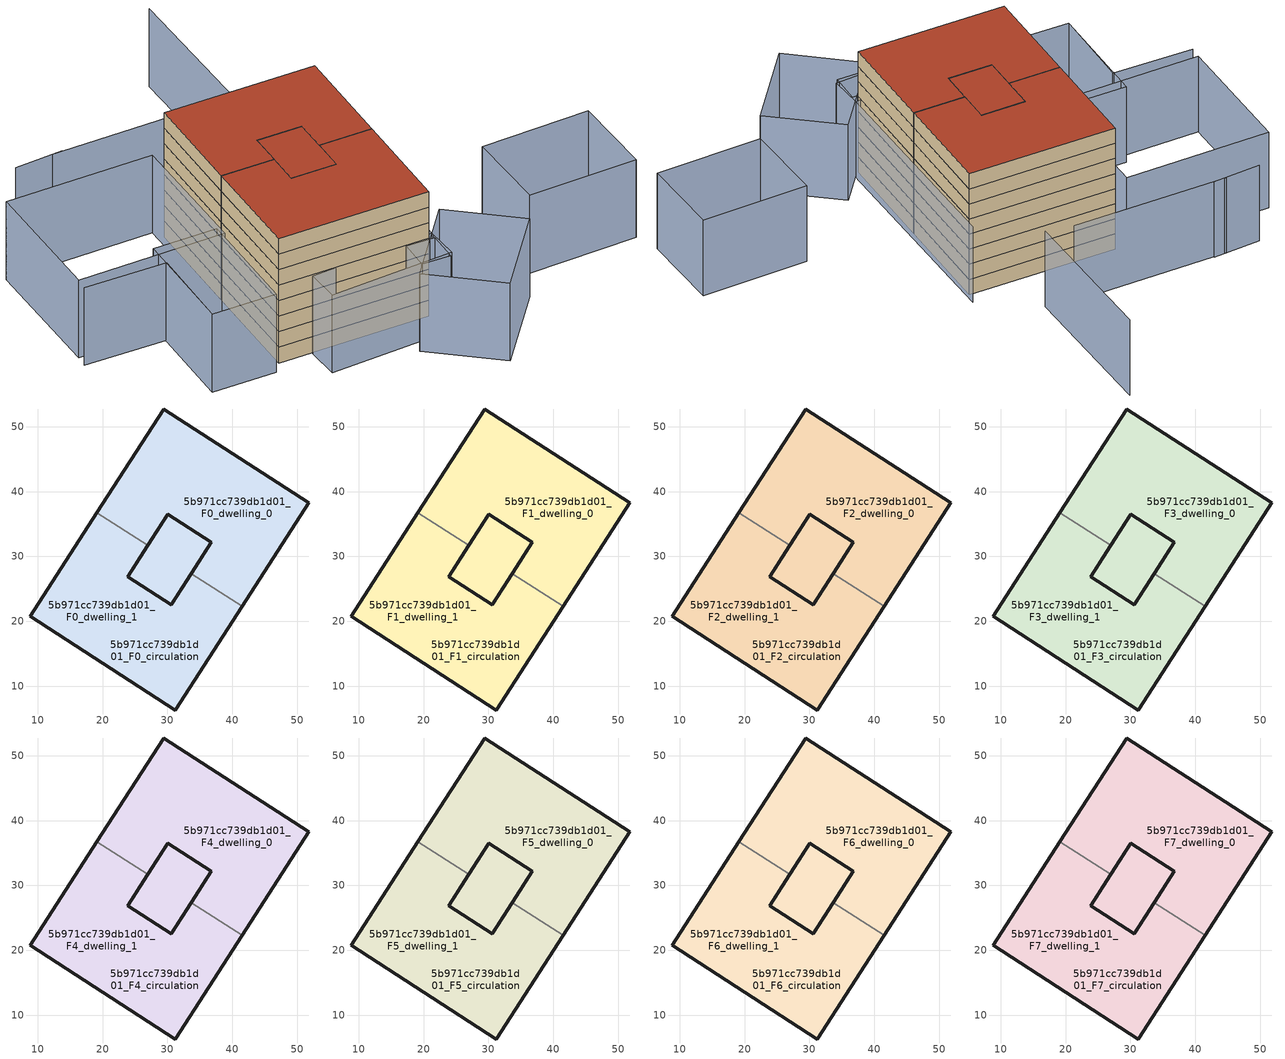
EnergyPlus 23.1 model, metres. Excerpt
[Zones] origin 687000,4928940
5b971cc739db1d01_F0_dwelling_0
 floor ground (EU_floor_Construction): 51.8,38.31 41.51,22.33 33.67,27.37 36.76,32.17 30.05,36.49 26.96,31.7 19.13,36.74 29.42,52.73 z0; 36.76,32.17 33.67,27.37 30.58,22.58 23.87,26.9 26.96,31.7 30.05,36.49 z0
 wall outside (EU_wall_Construction): 26.96,31.7 30.05,36.49 36.76,32.17 33.67,27.37 / 41.51,22.33 51.8,38.31 29.42,52.73 19.13,36.74 z0:3
 wall to 5b971cc739db1d01_F0_dwelling_1 (EU_wall_Construction): 19.13,36.74 26.96,31.7 / 33.67,27.37 41.51,22.33 z0:3
5b971cc739db1d01_F0_dwelling_1
 floor ground (EU_floor_Construction): 33.67,27.37 41.51,22.33 31.21,6.34 8.83,20.76 19.13,36.74 26.96,31.7 23.87,26.9 30.58,22.58 z0; 36.76,32.17 30.58,22.58 23.87,26.9 26.96,31.7 30.05,36.49 z0
 wall outside (EU_wall_Construction): 33.67,27.37 30.58,22.58 23.87,26.9 26.96,31.7 / 19.13,36.74 8.83,20.76 31.21,6.34 41.51,22.33 z0:3
5b971cc739db1d01_F0_circulation
 floor ground (EU_floor_Construction): 51.8,38.31 41.51,22.33 33.67,27.37 36.76,32.17 30.05,36.49 26.96,31.7 19.13,36.74 29.42,52.73 z0; 36.76,32.17 30.58,22.58 23.87,26.9 26.96,31.7 30.05,36.49 z0; 33.67,27.37 41.51,22.33 31.21,6.34 8.83,20.76 19.13,36.74 26.96,31.7 23.87,26.9 30.58,22.58 z0
 wall outside (EU_wall_Construction): 23.87,26.9 30.58,22.58 36.76,32.17 30.05,36.49 23.87,26.9 z0:3
5b971cc739db1d01_F1_dwelling_0
 floor outside (EU_floor_Construction): 51.8,38.31 41.51,22.33 33.67,27.37 36.76,32.17 30.05,36.49 26.96,31.7 19.13,36.74 29.42,52.73 z3; 36.76,32.17 33.67,27.37 30.58,22.58 23.87,26.9 26.96,31.7 30.05,36.49 z3
 wall outside (EU_wall_Construction): 26.96,31.7 30.05,36.49 36.76,32.17 33.67,27.37 / 41.51,22.33 51.8,38.31 29.42,52.73 19.13,36.74 z3:6
 wall to 5b971cc739db1d01_F1_dwelling_1 (EU_wall_Construction): 19.13,36.74 26.96,31.7 / 33.67,27.37 41.51,22.33 z3:6
5b971cc739db1d01_F1_dwelling_1
 floor to 5b971cc739db1d01_F0_dwelling_1 (EU_floor_Construction): 33.67,27.37 41.51,22.33 31.21,6.34 8.83,20.76 19.13,36.74 26.96,31.7 23.87,26.9 30.58,22.58 z3; 36.76,32.17 33.67,27.37 30.58,22.58 23.87,26.9 26.96,31.7 30.05,36.49 z3
 wall outside (EU_wall_Construction): 33.67,27.37 30.58,22.58 23.87,26.9 26.96,31.7 / 19.13,36.74 8.83,20.76 31.21,6.34 41.51,22.33 z3:6
5b971cc739db1d01_F1_circulation
 floor outside (EU_floor_Construction): 33.67,27.37 41.51,22.33 31.21,6.34 8.83,20.76 19.13,36.74 26.96,31.7 23.87,26.9 30.58,22.58 z3
 floor to 5b971cc739db1d01_F0_circulation (EU_floor_Construction): 51.8,38.31 41.51,22.33 33.67,27.37 36.76,32.17 30.05,36.49 26.96,31.7 19.13,36.74 29.42,52.73 z3; 36.76,32.17 30.58,22.58 23.87,26.9 26.96,31.7 30.05,36.49 z3
 wall outside (EU_wall_Construction): 23.87,26.9 30.58,22.58 36.76,32.17 30.05,36.49 23.87,26.9 z3:6
5b971cc739db1d01_F2_dwelling_0
 floor outside (EU_floor_Construction): 51.8,38.31 41.51,22.33 33.67,27.37 36.76,32.17 30.05,36.49 26.96,31.7 19.13,36.74 29.42,52.73 z6; 36.76,32.17 33.67,27.37 30.58,22.58 23.87,26.9 26.96,31.7 30.05,36.49 z6
 wall outside (EU_wall_Construction): 26.96,31.7 30.05,36.49 36.76,32.17 33.67,27.37 / 41.51,22.33 51.8,38.31 29.42,52.73 19.13,36.74 z6:9
 wall to 5b971cc739db1d01_F2_dwelling_1 (EU_wall_Construction): 19.13,36.74 26.96,31.7 / 33.67,27.37 41.51,22.33 z6:9
5b971cc739db1d01_F2_dwelling_1
 floor to 5b971cc739db1d01_F1_dwelling_1 (EU_floor_Construction): 33.67,27.37 41.51,22.33 31.21,6.34 8.83,20.76 19.13,36.74 26.96,31.7 23.87,26.9 30.58,22.58 z6; 36.76,32.17 33.67,27.37 30.58,22.58 23.87,26.9 26.96,31.7 30.05,36.49 z6
 wall outside (EU_wall_Construction): 33.67,27.37 30.58,22.58 23.87,26.9 26.96,31.7 / 19.13,36.74 8.83,20.76 31.21,6.34 41.51,22.33 z6:9
5b971cc739db1d01_F2_circulation
 floor outside (EU_floor_Construction): 33.67,27.37 41.51,22.33 31.21,6.34 8.83,20.76 19.13,36.74 26.96,31.7 23.87,26.9 30.58,22.58 z6
 floor to 5b971cc739db1d01_F1_circulation (EU_floor_Construction): 51.8,38.31 41.51,22.33 33.67,27.37 36.76,32.17 30.05,36.49 26.96,31.7 19.13,36.74 29.42,52.73 z6; 36.76,32.17 30.58,22.58 23.87,26.9 26.96,31.7 30.05,36.49 z6
 wall outside (EU_wall_Construction): 23.87,26.9 30.58,22.58 36.76,32.17 30.05,36.49 23.87,26.9 z6:9
5b971cc739db1d01_F3_dwelling_0
 floor outside (EU_floor_Construction): 51.8,38.31 41.51,22.33 33.67,27.37 36.76,32.17 30.05,36.49 26.96,31.7 19.13,36.74 29.42,52.73 z9; 36.76,32.17 33.67,27.37 30.58,22.58 23.87,26.9 26.96,31.7 30.05,36.49 z9
 wall outside (EU_wall_Construction): 26.96,31.7 30.05,36.49 36.76,32.17 33.67,27.37 / 41.51,22.33 51.8,38.31 29.42,52.73 19.13,36.74 z9:12
 wall to 5b971cc739db1d01_F3_dwelling_1 (EU_wall_Construction): 19.13,36.74 26.96,31.7 / 33.67,27.37 41.51,22.33 z9:12
5b971cc739db1d01_F3_dwelling_1
 floor to 5b971cc739db1d01_F2_dwelling_1 (EU_floor_Construction): 33.67,27.37 41.51,22.33 31.21,6.34 8.83,20.76 19.13,36.74 26.96,31.7 23.87,26.9 30.58,22.58 z9; 36.76,32.17 33.67,27.37 30.58,22.58 23.87,26.9 26.96,31.7 30.05,36.49 z9
 wall outside (EU_wall_Construction): 33.67,27.37 30.58,22.58 23.87,26.9 26.96,31.7 / 19.13,36.74 8.83,20.76 31.21,6.34 41.51,22.33 z9:12
5b971cc739db1d01_F3_circulation
 floor outside (EU_floor_Construction): 33.67,27.37 41.51,22.33 31.21,6.34 8.83,20.76 19.13,36.74 26.96,31.7 23.87,26.9 30.58,22.58 z9
 floor to 5b971cc739db1d01_F2_circulation (EU_floor_Construction): 51.8,38.31 41.51,22.33 33.67,27.37 36.76,32.17 30.05,36.49 26.96,31.7 19.13,36.74 29.42,52.73 z9; 36.76,32.17 30.58,22.58 23.87,26.9 26.96,31.7 30.05,36.49 z9
 wall outside (EU_wall_Construction): 23.87,26.9 30.58,22.58 36.76,32.17 30.05,36.49 23.87,26.9 z9:12
5b971cc739db1d01_F4_dwelling_0
 floor outside (EU_floor_Construction): 51.8,38.31 41.51,22.33 33.67,27.37 36.76,32.17 30.05,36.49 26.96,31.7 19.13,36.74 29.42,52.73 z12; 36.76,32.17 33.67,27.37 30.58,22.58 23.87,26.9 26.96,31.7 30.05,36.49 z12
 wall outside (EU_wall_Construction): 26.96,31.7 30.05,36.49 36.76,32.17 33.67,27.37 / 41.51,22.33 51.8,38.31 29.42,52.73 19.13,36.74 z12:15
 wall to 5b971cc739db1d01_F4_dwelling_1 (EU_wall_Construction): 19.13,36.74 26.96,31.7 / 33.67,27.37 41.51,22.33 z12:15
5b971cc739db1d01_F4_dwelling_1
 floor to 5b971cc739db1d01_F3_dwelling_1 (EU_floor_Construction): 33.67,27.37 41.51,22.33 31.21,6.34 8.83,20.76 19.13,36.74 26.96,31.7 23.87,26.9 30.58,22.58 z12; 36.76,32.17 33.67,27.37 30.58,22.58 23.87,26.9 26.96,31.7 30.05,36.49 z12
 wall outside (EU_wall_Construction): 33.67,27.37 30.58,22.58 23.87,26.9 26.96,31.7 / 19.13,36.74 8.83,20.76 31.21,6.34 41.51,22.33 z12:15
5b971cc739db1d01_F4_circulation
 floor outside (EU_floor_Construction): 33.67,27.37 41.51,22.33 31.21,6.34 8.83,20.76 19.13,36.74 26.96,31.7 23.87,26.9 30.58,22.58 z12
 floor to 5b971cc739db1d01_F3_circulation (EU_floor_Construction): 51.8,38.31 41.51,22.33 33.67,27.37 36.76,32.17 30.05,36.49 26.96,31.7 19.13,36.74 29.42,52.73 z12; 36.76,32.17 30.58,22.58 23.87,26.9 26.96,31.7 30.05,36.49 z12
 wall outside (EU_wall_Construction): 23.87,26.9 30.58,22.58 36.76,32.17 30.05,36.49 23.87,26.9 z12:15
5b971cc739db1d01_F5_dwelling_0
 floor outside (EU_floor_Construction): 51.8,38.31 41.51,22.33 33.67,27.37 36.76,32.17 30.05,36.49 26.96,31.7 19.13,36.74 29.42,52.73 z15; 36.76,32.17 33.67,27.37 30.58,22.58 23.87,26.9 26.96,31.7 30.05,36.49 z15
 wall outside (EU_wall_Construction): 26.96,31.7 30.05,36.49 36.76,32.17 33.67,27.37 / 41.51,22.33 51.8,38.31 29.42,52.73 19.13,36.74 z15:18
 wall to 5b971cc739db1d01_F5_dwelling_1 (EU_wall_Construction): 19.13,36.74 26.96,31.7 / 33.67,27.37 41.51,22.33 z15:18
5b971cc739db1d01_F5_dwelling_1
 floor to 5b971cc739db1d01_F4_dwelling_1 (EU_floor_Construction): 33.67,27.37 41.51,22.33 31.21,6.34 8.83,20.76 19.13,36.74 26.96,31.7 23.87,26.9 30.58,22.58 z15; 36.76,32.17 33.67,27.37 30.58,22.58 23.87,26.9 26.96,31.7 30.05,36.49 z15
 wall outside (EU_wall_Construction): 33.67,27.37 30.58,22.58 23.87,26.9 26.96,31.7 / 19.13,36.74 8.83,20.76 31.21,6.34 41.51,22.33 z15:18
5b971cc739db1d01_F5_circulation
 floor outside (EU_floor_Construction): 33.67,27.37 41.51,22.33 31.21,6.34 8.83,20.76 19.13,36.74 26.96,31.7 23.87,26.9 30.58,22.58 z15
 floor to 5b971cc739db1d01_F4_circulation (EU_floor_Construction): 51.8,38.31 41.51,22.33 33.67,27.37 36.76,32.17 30.05,36.49 26.96,31.7 19.13,36.74 29.42,52.73 z15; 36.76,32.17 30.58,22.58 23.87,26.9 26.96,31.7 30.05,36.49 z15
 wall outside (EU_wall_Construction): 23.87,26.9 30.58,22.58 36.76,32.17 30.05,36.49 23.87,26.9 z15:18
5b971cc739db1d01_F6_dwelling_0
 floor outside (EU_floor_Construction): 51.8,38.31 41.51,22.33 33.67,27.37 36.76,32.17 30.05,36.49 26.96,31.7 19.13,36.74 29.42,52.73 z18; 36.76,32.17 33.67,27.37 30.58,22.58 23.87,26.9 26.96,31.7 30.05,36.49 z18
 wall outside (EU_wall_Construction): 26.96,31.7 30.05,36.49 36.76,32.17 33.67,27.37 / 41.51,22.33 51.8,38.31 29.42,52.73 19.13,36.74 z18:21
 wall to 5b971cc739db1d01_F6_dwelling_1 (EU_wall_Construction): 19.13,36.74 26.96,31.7 / 33.67,27.37 41.51,22.33 z18:21
5b971cc739db1d01_F6_dwelling_1
 floor to 5b971cc739db1d01_F5_dwelling_1 (EU_floor_Construction): 33.67,27.37 41.51,22.33 31.21,6.34 8.83,20.76 19.13,36.74 26.96,31.7 23.87,26.9 30.58,22.58 z18; 36.76,32.17 33.67,27.37 30.58,22.58 23.87,26.9 26.96,31.7 30.05,36.49 z18
 wall outside (EU_wall_Construction): 33.67,27.37 30.58,22.58 23.87,26.9 26.96,31.7 / 19.13,36.74 8.83,20.76 31.21,6.34 41.51,22.33 z18:21
5b971cc739db1d01_F6_circulation
 floor outside (EU_floor_Construction): 33.67,27.37 41.51,22.33 31.21,6.34 8.83,20.76 19.13,36.74 26.96,31.7 23.87,26.9 30.58,22.58 z18
 floor to 5b971cc739db1d01_F5_circulation (EU_floor_Construction): 51.8,38.31 41.51,22.33 33.67,27.37 36.76,32.17 30.05,36.49 26.96,31.7 19.13,36.74 29.42,52.73 z18; 36.76,32.17 30.58,22.58 23.87,26.9 26.96,31.7 30.05,36.49 z18
 wall outside (EU_wall_Construction): 23.87,26.9 30.58,22.58 36.76,32.17 30.05,36.49 23.87,26.9 z18:21
5b971cc739db1d01_F7_dwelling_0
 floor outside (EU_floor_Construction): 51.8,38.31 41.51,22.33 33.67,27.37 36.76,32.17 30.05,36.49 26.96,31.7 19.13,36.74 29.42,52.73 z21; 36.76,32.17 33.67,27.37 30.58,22.58 23.87,26.9 26.96,31.7 30.05,36.49 z21
 wall outside (EU_wall_Construction): 26.96,31.7 30.05,36.49 36.76,32.17 33.67,27.37 / 41.51,22.33 51.8,38.31 29.42,52.73 19.13,36.74 z21:24
 wall to 5b971cc739db1d01_F7_dwelling_1 (EU_wall_Construction): 19.13,36.74 26.96,31.7 / 33.67,27.37 41.51,22.33 z21:24
 roof outside (EU_roof_Construction): 41.51,22.33 51.8,38.31 29.42,52.73 19.13,36.74 26.96,31.7 30.05,36.49 36.76,32.17 33.67,27.37 z24; 33.67,27.37 36.76,32.17 30.05,36.49 26.96,31.7 23.87,26.9 30.58,22.58 z24
5b971cc739db1d01_F7_dwelling_1
 floor to 5b971cc739db1d01_F6_dwelling_1 (EU_floor_Construction): 33.67,27.37 41.51,22.33 31.21,6.34 8.83,20.76 19.13,36.74 26.96,31.7 23.87,26.9 30.58,22.58 z21; 36.76,32.17 33.67,27.37 30.58,22.58 23.87,26.9 26.96,31.7 30.05,36.49 z21
 wall outside (EU_wall_Construction): 33.67,27.37 30.58,22.58 23.87,26.9 26.96,31.7 / 19.13,36.74 8.83,20.76 31.21,6.34 41.51,22.33 z21:24
 roof outside (EU_roof_Construction): 30.58,22.58 36.76,32.17 30.05,36.49 26.96,31.7 23.87,26.9 z24; 31.21,6.34 41.51,22.33 33.67,27.37 30.58,22.58 23.87,26.9 26.96,31.7 19.13,36.74 8.83,20.76 z24
5b971cc739db1d01_F7_circulation
 floor outside (EU_floor_Construction): 33.67,27.37 41.51,22.33 31.21,6.34 8.83,20.76 19.13,36.74 26.96,31.7 23.87,26.9 30.58,22.58 z21
 floor to 5b971cc739db1d01_F6_circulation (EU_floor_Construction): 51.8,38.31 41.51,22.33 33.67,27.37 36.76,32.17 30.05,36.49 26.96,31.7 19.13,36.74 29.42,52.73 z21; 36.76,32.17 30.58,22.58 23.87,26.9 26.96,31.7 30.05,36.49 z21
 wall outside (EU_wall_Construction): 23.87,26.9 30.58,22.58 36.76,32.17 30.05,36.49 23.87,26.9 z21:24
 roof outside (EU_roof_Construction): 41.51,22.33 51.8,38.31 29.42,52.73 19.13,36.74 26.96,31.7 30.05,36.49 36.76,32.17 33.67,27.37 z24; 30.58,22.58 36.76,32.17 30.05,36.49 26.96,31.7 23.87,26.9 z24; 31.21,6.34 41.51,22.33 33.67,27.37 30.58,22.58 23.87,26.9 26.96,31.7 19.13,36.74 8.83,20.76 z24
shading: 32.32,6.23 53.37,39.79 / -6.46,46.97 5.6,38.99 / 5.6,38.99 -2.85,26.22 / 23.62,67.76 16.17,71.89 / 48.76,50.63 63.25,74.3 / 45.16,53.99 21.65,68.88 / 31.8,5.59 28.8,1.09 / 28.8,1.09 24.59,3.9 / 24.59,3.9 27.59,8.4 / 27.59,8.4 31.8,5.59 / 43.4,-4.92 26.98,-10.59 / 26.98,-10.59 22.27,3.04 / 22.27,3.04 38.69,8.71 / 38.69,8.71 43.4,-4.92 / 56.55,10.95 72.96,1.1 / 72.96,1.1 65.27,-11.71 / 65.27,-11.71 48.86,-1.86 / 48.86,-1.86 56.55,10.95 / 13.52,17.29 32.55,6.59 / 32.55,6.59 29.64,1.42 / 29.64,1.42 10.62,12.12 / 10.62,12.12 13.52,17.29 / 17.26,36.5 6.53,19.9 / 6.53,19.9 -2.97,26.04 / -2.97,26.04 7.76,42.64 / 7.76,42.64 17.26,36.5 / 7.46,68.78 29.49,54.88 / 29.49,54.88 16.84,34.85 / 16.84,34.85 -5.18,48.75 / -5.18,48.75 7.46,68.78 z0:15
[Building]
EU S2 Campaign: North Axis=0; Terrain=City; Solar Distribution=FullExterior
[Site:Location]
Bologna: Latitude=44.5; Longitude=11.25; Time Zone=1; Elevation=37
[SizingPeriod:WeatherFileDays]
AnnualSizingPeriod: Begin Month=1; Begin Day of Month=1; End Month=12; End Day of Month=31; Day of Week for Start Day=Monday; Use Weather File Daylight Saving Period=No; Use Weather File Rain and Snow Indicators=No
[MATERIAL]
EU_InternalMass_Material: Roughness=MediumRough; Thickness=0.1; Conductivity=1; Density=1800; Specific Heat=900; Thermal Absorptance=0.9; Solar Absorptance=0.7; Visible Absorptance=0.7
[MATERIAL:NOMASS] Roughness=MediumRough; Thermal Absorptance=0.9; Solar Absorptance=0.7; Visible Absorptance=0.7
Name | Thermal Resistance
EU_wall_NoMass | 0.905828
EU_roof_NoMass | 0.37593
EU_floor_NoMass | 0.67114
[CONSTRUCTION]
EU_wall_Construction: EU_wall_NoMass
EU_roof_Construction: EU_roof_NoMass
EU_floor_Construction: EU_floor_NoMass
EU_InternalMass_Construction: EU_InternalMass_Material
[ZONE] Type=1; Multiplier=1; Ceiling Height=autocalculate; Floor Area=autocalculate; Part of Total Floor Area=Yes
Name | Volume
5b971cc739db1d01_F0_dwelling_0; 5b971cc739db1d01_F1_dwelling_0; 5b971cc739db1d01_F2_dwelling_0; 5b971cc739db1d01_F3_dwelling_0; 5b971cc739db1d01_F4_dwelling_0; 5b971cc739db1d01_F5_dwelling_0; 5b971cc739db1d01_F6_dwelling_0; 5b971cc739db1d01_F7_dwelling_0; 5b971cc739db1d01_F0_dwelling_1; 5b971cc739db1d01_F1_dwelling_1; 5b971cc739db1d01_F2_dwelling_1; 5b971cc739db1d01_F3_dwelling_1; 5b971cc739db1d01_F4_dwelling_1; 5b971cc739db1d01_F5_dwelling_1; 5b971cc739db1d01_F6_dwelling_1; 5b971cc739db1d01_F7_dwelling_1 | 1655.26
5b971cc739db1d01_F0_circulation; 5b971cc739db1d01_F1_circulation; 5b971cc739db1d01_F2_circulation; 5b971cc739db1d01_F3_circulation; 5b971cc739db1d01_F4_circulation; 5b971cc739db1d01_F5_circulation; 5b971cc739db1d01_F6_circulation; 5b971cc739db1d01_F7_circulation | 3037.17
[INTERNALMASS] Construction=EU_InternalMass_Construction; Surface Area=460.637
Name | Zone or ZoneList
5b971cc739db1d01_F0_dwelling_0_EU_InternalMass | 5b971cc739db1d01_F0_dwelling_0
5b971cc739db1d01_F0_dwelling_1_EU_InternalMass | 5b971cc739db1d01_F0_dwelling_1
5b971cc739db1d01_F1_dwelling_0_EU_InternalMass | 5b971cc739db1d01_F1_dwelling_0
5b971cc739db1d01_F1_dwelling_1_EU_InternalMass | 5b971cc739db1d01_F1_dwelling_1
5b971cc739db1d01_F2_dwelling_0_EU_InternalMass | 5b971cc739db1d01_F2_dwelling_0
5b971cc739db1d01_F2_dwelling_1_EU_InternalMass | 5b971cc739db1d01_F2_dwelling_1
5b971cc739db1d01_F3_dwelling_0_EU_InternalMass | 5b971cc739db1d01_F3_dwelling_0
5b971cc739db1d01_F3_dwelling_1_EU_InternalMass | 5b971cc739db1d01_F3_dwelling_1
5b971cc739db1d01_F4_dwelling_0_EU_InternalMass | 5b971cc739db1d01_F4_dwelling_0
5b971cc739db1d01_F4_dwelling_1_EU_InternalMass | 5b971cc739db1d01_F4_dwelling_1
5b971cc739db1d01_F5_dwelling_0_EU_InternalMass | 5b971cc739db1d01_F5_dwelling_0
5b971cc739db1d01_F5_dwelling_1_EU_InternalMass | 5b971cc739db1d01_F5_dwelling_1
5b971cc739db1d01_F6_dwelling_0_EU_InternalMass | 5b971cc739db1d01_F6_dwelling_0
5b971cc739db1d01_F6_dwelling_1_EU_InternalMass | 5b971cc739db1d01_F6_dwelling_1
5b971cc739db1d01_F7_dwelling_0_EU_InternalMass | 5b971cc739db1d01_F7_dwelling_0
5b971cc739db1d01_F7_dwelling_1_EU_InternalMass | 5b971cc739db1d01_F7_dwelling_1
[OTHEREQUIPMENT] Fuel Type=Electricity; Design Level Calculation Method=Watts/Area; Power per Zone Floor Area=1; Fraction Latent=0; Fraction Radiant=0; Fraction Lost=0; Carbon Dioxide Generation Rate=0; EndUse Subcategory=EU_Step8_InternalGains
Name | Zone or ZoneList or Space or SpaceList | Schedule
EU_Step8_InternalGain_5b971cc739db1d01_F0_dwelling_0_f000 | 5b971cc739db1d01_F0_dwelling_0 | EU_Step8_GainSchedule_5b971cc739db1d01_F0_dwelling_0_f000
EU_Step8_InternalGain_5b971cc739db1d01_F0_dwelling_1_f000 | 5b971cc739db1d01_F0_dwelling_1 | EU_Step8_GainSchedule_5b971cc739db1d01_F0_dwelling_1_f000
EU_Step8_InternalGain_5b971cc739db1d01_F1_dwelling_0_f000 | 5b971cc739db1d01_F1_dwelling_0 | EU_Step8_GainSchedule_5b971cc739db1d01_F1_dwelling_0_f000
EU_Step8_InternalGain_5b971cc739db1d01_F1_dwelling_1_f000 | 5b971cc739db1d01_F1_dwelling_1 | EU_Step8_GainSchedule_5b971cc739db1d01_F1_dwelling_1_f000
EU_Step8_InternalGain_5b971cc739db1d01_F2_dwelling_0_f000 | 5b971cc739db1d01_F2_dwelling_0 | EU_Step8_GainSchedule_5b971cc739db1d01_F2_dwelling_0_f000
EU_Step8_InternalGain_5b971cc739db1d01_F2_dwelling_1_f000 | 5b971cc739db1d01_F2_dwelling_1 | EU_Step8_GainSchedule_5b971cc739db1d01_F2_dwelling_1_f000
EU_Step8_InternalGain_5b971cc739db1d01_F3_dwelling_0_f000 | 5b971cc739db1d01_F3_dwelling_0 | EU_Step8_GainSchedule_5b971cc739db1d01_F3_dwelling_0_f000
EU_Step8_InternalGain_5b971cc739db1d01_F3_dwelling_1_f000 | 5b971cc739db1d01_F3_dwelling_1 | EU_Step8_GainSchedule_5b971cc739db1d01_F3_dwelling_1_f000
EU_Step8_InternalGain_5b971cc739db1d01_F4_dwelling_0_f000 | 5b971cc739db1d01_F4_dwelling_0 | EU_Step8_GainSchedule_5b971cc739db1d01_F4_dwelling_0_f000
EU_Step8_InternalGain_5b971cc739db1d01_F4_dwelling_1_f000 | 5b971cc739db1d01_F4_dwelling_1 | EU_Step8_GainSchedule_5b971cc739db1d01_F4_dwelling_1_f000
EU_Step8_InternalGain_5b971cc739db1d01_F5_dwelling_0_f000 | 5b971cc739db1d01_F5_dwelling_0 | EU_Step8_GainSchedule_5b971cc739db1d01_F5_dwelling_0_f000
EU_Step8_InternalGain_5b971cc739db1d01_F5_dwelling_1_f000 | 5b971cc739db1d01_F5_dwelling_1 | EU_Step8_GainSchedule_5b971cc739db1d01_F5_dwelling_1_f000
EU_Step8_InternalGain_5b971cc739db1d01_F6_dwelling_0_f000 | 5b971cc739db1d01_F6_dwelling_0 | EU_Step8_GainSchedule_5b971cc739db1d01_F6_dwelling_0_f000
EU_Step8_InternalGain_5b971cc739db1d01_F6_dwelling_1_f000 | 5b971cc739db1d01_F6_dwelling_1 | EU_Step8_GainSchedule_5b971cc739db1d01_F6_dwelling_1_f000
EU_Step8_InternalGain_5b971cc739db1d01_F7_dwelling_0_f000 | 5b971cc739db1d01_F7_dwelling_0 | EU_Step8_GainSchedule_5b971cc739db1d01_F7_dwelling_0_f000
EU_Step8_InternalGain_5b971cc739db1d01_F7_dwelling_1_f000 | 5b971cc739db1d01_F7_dwelling_1 | EU_Step8_GainSchedule_5b971cc739db1d01_F7_dwelling_1_f000
[ZONEINFILTRATION:DESIGNFLOWRATE] Schedule=EU_AlwaysOn; Design Flow Rate Calculation Method=Flow/Area; Flow Rate per Floor Area=0.0005; Constant Term Coefficient=1; Temperature Term Coefficient=0; Velocity Term Coefficient=0; Velocity Squared Term Coefficient=0
Name | Zone or ZoneList or Space or SpaceList
EU_Circulation_Infiltration_5b971cc739db1d01_F0_circulation | 5b971cc739db1d01_F0_circulation
EU_Circulation_Infiltration_5b971cc739db1d01_F1_circulation | 5b971cc739db1d01_F1_circulation
EU_Circulation_Infiltration_5b971cc739db1d01_F2_circulation | 5b971cc739db1d01_F2_circulation
EU_Circulation_Infiltration_5b971cc739db1d01_F3_circulation | 5b971cc739db1d01_F3_circulation
EU_Circulation_Infiltration_5b971cc739db1d01_F4_circulation | 5b971cc739db1d01_F4_circulation
EU_Circulation_Infiltration_5b971cc739db1d01_F5_circulation | 5b971cc739db1d01_F5_circulation
EU_Circulation_Infiltration_5b971cc739db1d01_F6_circulation | 5b971cc739db1d01_F6_circulation
EU_Circulation_Infiltration_5b971cc739db1d01_F7_circulation | 5b971cc739db1d01_F7_circulation
[ZONEVENTILATION:DESIGNFLOWRATE] Schedule=EU_AlwaysOn; Design Flow Rate Calculation Method=AirChanges/Hour; Air Changes per Hour=0.73129; Ventilation Type=Natural; Fan Pressure Rise=0; Fan Total Efficiency=1; Constant Term Coefficient=1; Temperature Term Coefficient=0; Velocity Term Coefficient=0; Velocity Squared Term Coefficient=0; Minimum Indoor Temperature=-100; Maximum Indoor Temperature=100; Delta Temperature=-100; Minimum Outdoor Temperature=-100; Maximum Outdoor Temperature=100; Maximum Wind Speed=40
Name | Zone or ZoneList or Space or SpaceList
EU_ConstantAir_5b971cc739db1d01_F0_dwelling_0 | 5b971cc739db1d01_F0_dwelling_0
EU_ConstantAir_5b971cc739db1d01_F0_dwelling_1 | 5b971cc739db1d01_F0_dwelling_1
EU_ConstantAir_5b971cc739db1d01_F1_dwelling_0 | 5b971cc739db1d01_F1_dwelling_0
EU_ConstantAir_5b971cc739db1d01_F1_dwelling_1 | 5b971cc739db1d01_F1_dwelling_1
EU_ConstantAir_5b971cc739db1d01_F2_dwelling_0 | 5b971cc739db1d01_F2_dwelling_0
EU_ConstantAir_5b971cc739db1d01_F2_dwelling_1 | 5b971cc739db1d01_F2_dwelling_1
EU_ConstantAir_5b971cc739db1d01_F3_dwelling_0 | 5b971cc739db1d01_F3_dwelling_0
EU_ConstantAir_5b971cc739db1d01_F3_dwelling_1 | 5b971cc739db1d01_F3_dwelling_1
EU_ConstantAir_5b971cc739db1d01_F4_dwelling_0 | 5b971cc739db1d01_F4_dwelling_0
EU_ConstantAir_5b971cc739db1d01_F4_dwelling_1 | 5b971cc739db1d01_F4_dwelling_1
EU_ConstantAir_5b971cc739db1d01_F5_dwelling_0 | 5b971cc739db1d01_F5_dwelling_0
EU_ConstantAir_5b971cc739db1d01_F5_dwelling_1 | 5b971cc739db1d01_F5_dwelling_1
EU_ConstantAir_5b971cc739db1d01_F6_dwelling_0 | 5b971cc739db1d01_F6_dwelling_0
EU_ConstantAir_5b971cc739db1d01_F6_dwelling_1 | 5b971cc739db1d01_F6_dwelling_1
EU_ConstantAir_5b971cc739db1d01_F7_dwelling_0 | 5b971cc739db1d01_F7_dwelling_0
EU_ConstantAir_5b971cc739db1d01_F7_dwelling_1 | 5b971cc739db1d01_F7_dwelling_1
[HVACTEMPLATE:THERMOSTAT] Constant Heating Setpoint=20; Constant Cooling Setpoint=50
EU_HeatOnly_5b971cc739db1d01_F0_dwelling_0; EU_HeatOnly_5b971cc739db1d01_F0_dwelling_1; EU_HeatOnly_5b971cc739db1d01_F1_dwelling_0; EU_HeatOnly_5b971cc739db1d01_F1_dwelling_1; EU_HeatOnly_5b971cc739db1d01_F2_dwelling_0; EU_HeatOnly_5b971cc739db1d01_F2_dwelling_1; EU_HeatOnly_5b971cc739db1d01_F3_dwelling_0; EU_HeatOnly_5b971cc739db1d01_F3_dwelling_1; EU_HeatOnly_5b971cc739db1d01_F4_dwelling_0; EU_HeatOnly_5b971cc739db1d01_F4_dwelling_1; EU_HeatOnly_5b971cc739db1d01_F5_dwelling_0; EU_HeatOnly_5b971cc739db1d01_F5_dwelling_1; EU_HeatOnly_5b971cc739db1d01_F6_dwelling_0; EU_HeatOnly_5b971cc739db1d01_F6_dwelling_1; EU_HeatOnly_5b971cc739db1d01_F7_dwelling_0; EU_HeatOnly_5b971cc739db1d01_F7_dwelling_1
[HVACTEMPLATE:ZONE:IDEALLOADSAIRSYSTEM] System Availability Schedule=EU_AlwaysOn; Maximum Heating Supply Air Temperature=50; Minimum Cooling Supply Air Temperature=13; Maximum Heating Supply Air Humidity Ratio=0.0156; Minimum Cooling Supply Air Humidity Ratio=0.0077; Heating Limit=NoLimit; Cooling Limit=NoLimit; Heating Availability Schedule=EU_AlwaysOn; Cooling Availability Schedule=EU_CoolingOff; Dehumidification Control Type=ConstantSensibleHeatRatio; Cooling Sensible Heat Ratio=0.7; Dehumidification Setpoint=60; Humidification Control Type=None; Humidification Setpoint=30; Outdoor Air Method=None; Outdoor Air Flow Rate per Person=0.00944; Outdoor Air Flow Rate per Zone Floor Area=0; Outdoor Air Flow Rate per Zone=0; Demand Controlled Ventilation Type=None; Outdoor Air Economizer Type=NoEconomizer; Heat Recovery Type=None; Sensible Heat Recovery Effectiveness=0.7; Latent Heat Recovery Effectiveness=0.65
Name | Template Thermostat
5b971cc739db1d01_F0_dwelling_0 | EU_HeatOnly_5b971cc739db1d01_F0_dwelling_0
5b971cc739db1d01_F0_dwelling_1 | EU_HeatOnly_5b971cc739db1d01_F0_dwelling_1
5b971cc739db1d01_F1_dwelling_0 | EU_HeatOnly_5b971cc739db1d01_F1_dwelling_0
5b971cc739db1d01_F1_dwelling_1 | EU_HeatOnly_5b971cc739db1d01_F1_dwelling_1
5b971cc739db1d01_F2_dwelling_0 | EU_HeatOnly_5b971cc739db1d01_F2_dwelling_0
5b971cc739db1d01_F2_dwelling_1 | EU_HeatOnly_5b971cc739db1d01_F2_dwelling_1
5b971cc739db1d01_F3_dwelling_0 | EU_HeatOnly_5b971cc739db1d01_F3_dwelling_0
5b971cc739db1d01_F3_dwelling_1 | EU_HeatOnly_5b971cc739db1d01_F3_dwelling_1
5b971cc739db1d01_F4_dwelling_0 | EU_HeatOnly_5b971cc739db1d01_F4_dwelling_0
5b971cc739db1d01_F4_dwelling_1 | EU_HeatOnly_5b971cc739db1d01_F4_dwelling_1
5b971cc739db1d01_F5_dwelling_0 | EU_HeatOnly_5b971cc739db1d01_F5_dwelling_0
5b971cc739db1d01_F5_dwelling_1 | EU_HeatOnly_5b971cc739db1d01_F5_dwelling_1
5b971cc739db1d01_F6_dwelling_0 | EU_HeatOnly_5b971cc739db1d01_F6_dwelling_0
5b971cc739db1d01_F6_dwelling_1 | EU_HeatOnly_5b971cc739db1d01_F6_dwelling_1
5b971cc739db1d01_F7_dwelling_0 | EU_HeatOnly_5b971cc739db1d01_F7_dwelling_0
5b971cc739db1d01_F7_dwelling_1 | EU_HeatOnly_5b971cc739db1d01_F7_dwelling_1
[SIZING:ZONE] Zone Cooling Design Supply Air Temperature Input Method=SupplyAirTemperature; Zone Cooling Design Supply Air Temperature=13; Zone Heating Design Supply Air Temperature Input Method=SupplyAirTemperature; Zone Heating Design Supply Air Temperature=50; Zone Cooling Design Supply Air Humidity Ratio=0.008; Zone Heating Design Supply Air Humidity Ratio=0.008; Cooling Design Air Flow Method=DesignDay; Cooling Design Air Flow Rate=0; Cooling Minimum Air Flow per Zone Floor Area=0.000762; Cooling Minimum Air Flow=0; Cooling Minimum Air Flow Fraction=0.2; Heating Design Air Flow Method=DesignDay; Heating Design Air Flow Rate=0; Heating Maximum Air Flow per Zone Floor Area=0.002032; Heating Maximum Air Flow=0.141576; Heating Maximum Air Flow Fraction=0.3; Account for Dedicated Outdoor Air System=No; Dedicated Outdoor Air System Control Strategy=NeutralSupplyAir; Dedicated Outdoor Air Low Setpoint Temperature for Design=autosize; Dedicated Outdoor Air High Setpoint Temperature for Design=autosize; Zone Load Sizing Method=Sensible Load Only No Latent Load; Zone Latent Cooling Design Supply Air Humidity Ratio Input Method=HumidityRatioDifference; Zone Cooling Design Supply Air Humidity Ratio Difference=0.005; Zone Latent Heating Design Supply Air Humidity Ratio Input Method=HumidityRatioDifference; Zone Humidification Design Supply Air Humidity Ratio Difference=0.005
5b971cc739db1d01_F0_dwelling_0; 5b971cc739db1d01_F0_dwelling_1; 5b971cc739db1d01_F1_dwelling_0; 5b971cc739db1d01_F1_dwelling_1; 5b971cc739db1d01_F2_dwelling_0; 5b971cc739db1d01_F2_dwelling_1; 5b971cc739db1d01_F3_dwelling_0; 5b971cc739db1d01_F3_dwelling_1; 5b971cc739db1d01_F4_dwelling_0; 5b971cc739db1d01_F4_dwelling_1; 5b971cc739db1d01_F5_dwelling_0; 5b971cc739db1d01_F5_dwelling_1; 5b971cc739db1d01_F6_dwelling_0; 5b971cc739db1d01_F6_dwelling_1; 5b971cc739db1d01_F7_dwelling_0; 5b971cc739db1d01_F7_dwelling_1
[SCHEDULE:CONSTANT]
Name | Hourly Value
EU_AlwaysOn | 1
EU_CoolingOff | 0
[SCHEDULE:FILE] Column Number=1; Rows to Skip at Top=0; Number of Hours of Data=8760; Column Separator=Comma; Interpolate to Timestep=No; Minutes per Item=60; Adjust Schedule for Daylight Savings=Yes
Name | File
EU_Step8_GainSchedule_5b971cc739db1d01_F0_dwelling_0_f000 | ../../schedules/5b971cc739db1d01/5b971cc739db1d01_F0_dwelling_0_f000_gain.csv
EU_Step8_GainSchedule_5b971cc739db1d01_F0_dwelling_1_f000 | ../../schedules/5b971cc739db1d01/5b971cc739db1d01_F0_dwelling_1_f000_gain.csv
EU_Step8_GainSchedule_5b971cc739db1d01_F1_dwelling_0_f000 | ../../schedules/5b971cc739db1d01/5b971cc739db1d01_F1_dwelling_0_f000_gain.csv
EU_Step8_GainSchedule_5b971cc739db1d01_F1_dwelling_1_f000 | ../../schedules/5b971cc739db1d01/5b971cc739db1d01_F1_dwelling_1_f000_gain.csv
EU_Step8_GainSchedule_5b971cc739db1d01_F2_dwelling_0_f000 | ../../schedules/5b971cc739db1d01/5b971cc739db1d01_F2_dwelling_0_f000_gain.csv
EU_Step8_GainSchedule_5b971cc739db1d01_F2_dwelling_1_f000 | ../../schedules/5b971cc739db1d01/5b971cc739db1d01_F2_dwelling_1_f000_gain.csv
EU_Step8_GainSchedule_5b971cc739db1d01_F3_dwelling_0_f000 | ../../schedules/5b971cc739db1d01/5b971cc739db1d01_F3_dwelling_0_f000_gain.csv
EU_Step8_GainSchedule_5b971cc739db1d01_F3_dwelling_1_f000 | ../../schedules/5b971cc739db1d01/5b971cc739db1d01_F3_dwelling_1_f000_gain.csv
EU_Step8_GainSchedule_5b971cc739db1d01_F4_dwelling_0_f000 | ../../schedules/5b971cc739db1d01/5b971cc739db1d01_F4_dwelling_0_f000_gain.csv
EU_Step8_GainSchedule_5b971cc739db1d01_F4_dwelling_1_f000 | ../../schedules/5b971cc739db1d01/5b971cc739db1d01_F4_dwelling_1_f000_gain.csv
EU_Step8_GainSchedule_5b971cc739db1d01_F5_dwelling_0_f000 | ../../schedules/5b971cc739db1d01/5b971cc739db1d01_F5_dwelling_0_f000_gain.csv
EU_Step8_GainSchedule_5b971cc739db1d01_F5_dwelling_1_f000 | ../../schedules/5b971cc739db1d01/5b971cc739db1d01_F5_dwelling_1_f000_gain.csv
EU_Step8_GainSchedule_5b971cc739db1d01_F6_dwelling_0_f000 | ../../schedules/5b971cc739db1d01/5b971cc739db1d01_F6_dwelling_0_f000_gain.csv
EU_Step8_GainSchedule_5b971cc739db1d01_F6_dwelling_1_f000 | ../../schedules/5b971cc739db1d01/5b971cc739db1d01_F6_dwelling_1_f000_gain.csv
EU_Step8_GainSchedule_5b971cc739db1d01_F7_dwelling_0_f000 | ../../schedules/5b971cc739db1d01/5b971cc739db1d01_F7_dwelling_0_f000_gain.csv
EU_Step8_GainSchedule_5b971cc739db1d01_F7_dwelling_1_f000 | ../../schedules/5b971cc739db1d01/5b971cc739db1d01_F7_dwelling_1_f000_gain.csv
